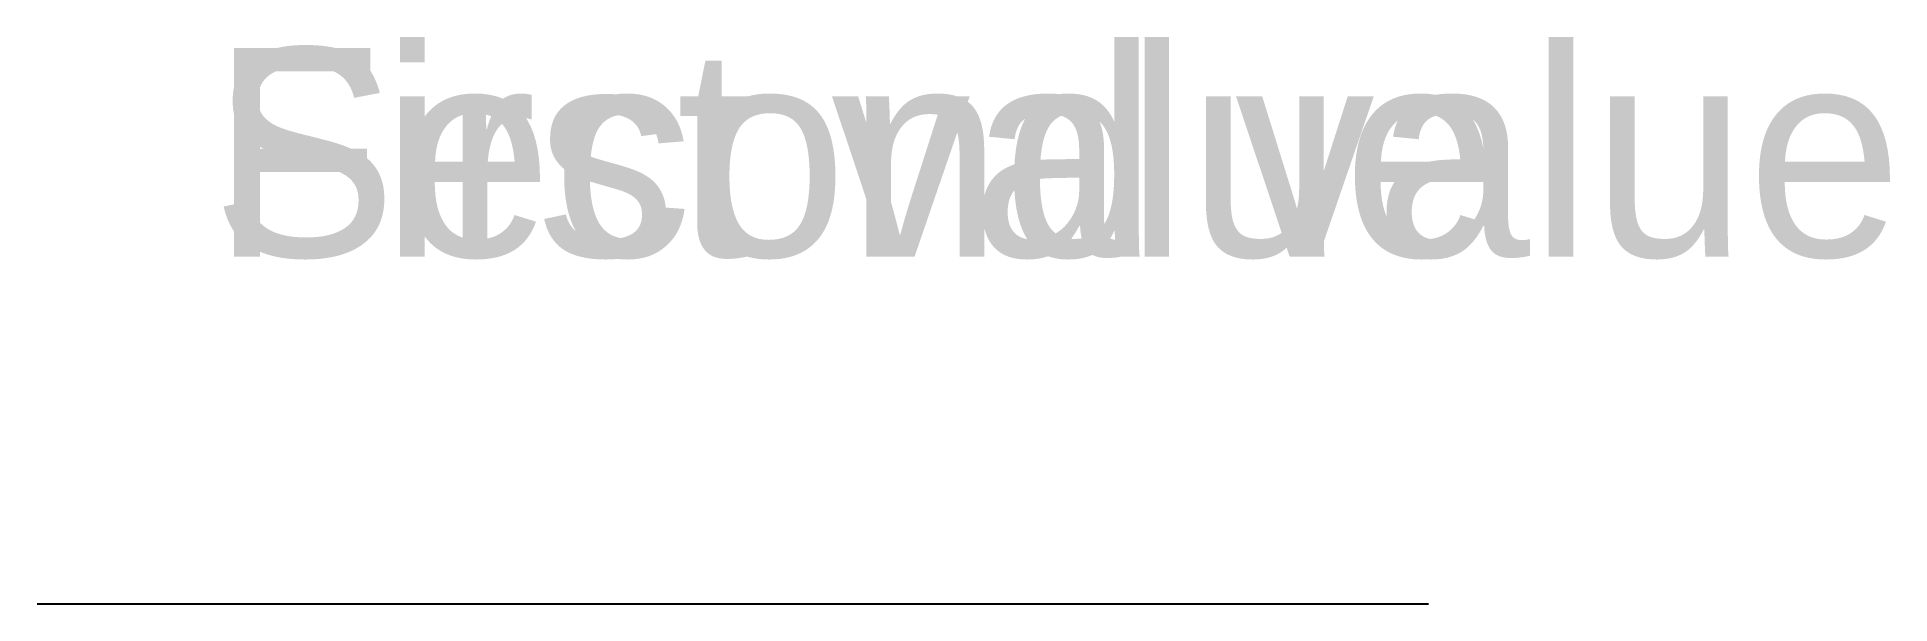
# Model space of a CAD drawing. Header units: millimetres. Extents: x 0 to 13.3, y 0 to 4.1.
import ezdxf

# ---------------------------------------------------------------- set-up
doc = ezdxf.new("R2010")
doc.units = ezdxf.units.MM

# ---------------------------------------------------------------- blocks, each defined once
blk = doc.blocks.new('Symbol')

msp = doc.modelspace()

# ---------------------------------------------------------------- linework, layer by layer
msp.add_line((0, 0), (10, 0))

# ---------------------------------------------------------------- block references
at = {"color": 2, "linetype": 'Continuous', "ltscale": 2.5, "extrusion": (0, 3, 4)}
ref = msp.add_blockref('Symbol', (1.25, 2.5, 3.75), dxfattribs=at)
ref.add_attrib('TAG_A', 'First value', (1.25, 2.5, 3.75), dxfattribs={"color": 2, "linetype": 'Continuous', "ltscale": 2.5, "height": 1.5})
ref.add_attrib('TAG_B', 'Second value', (1.25, 2.5, 3.75), dxfattribs={"color": 2, "linetype": 'Continuous', "ltscale": 2.5, "height": 1.5})

doc.saveas('drawing.dxf')
